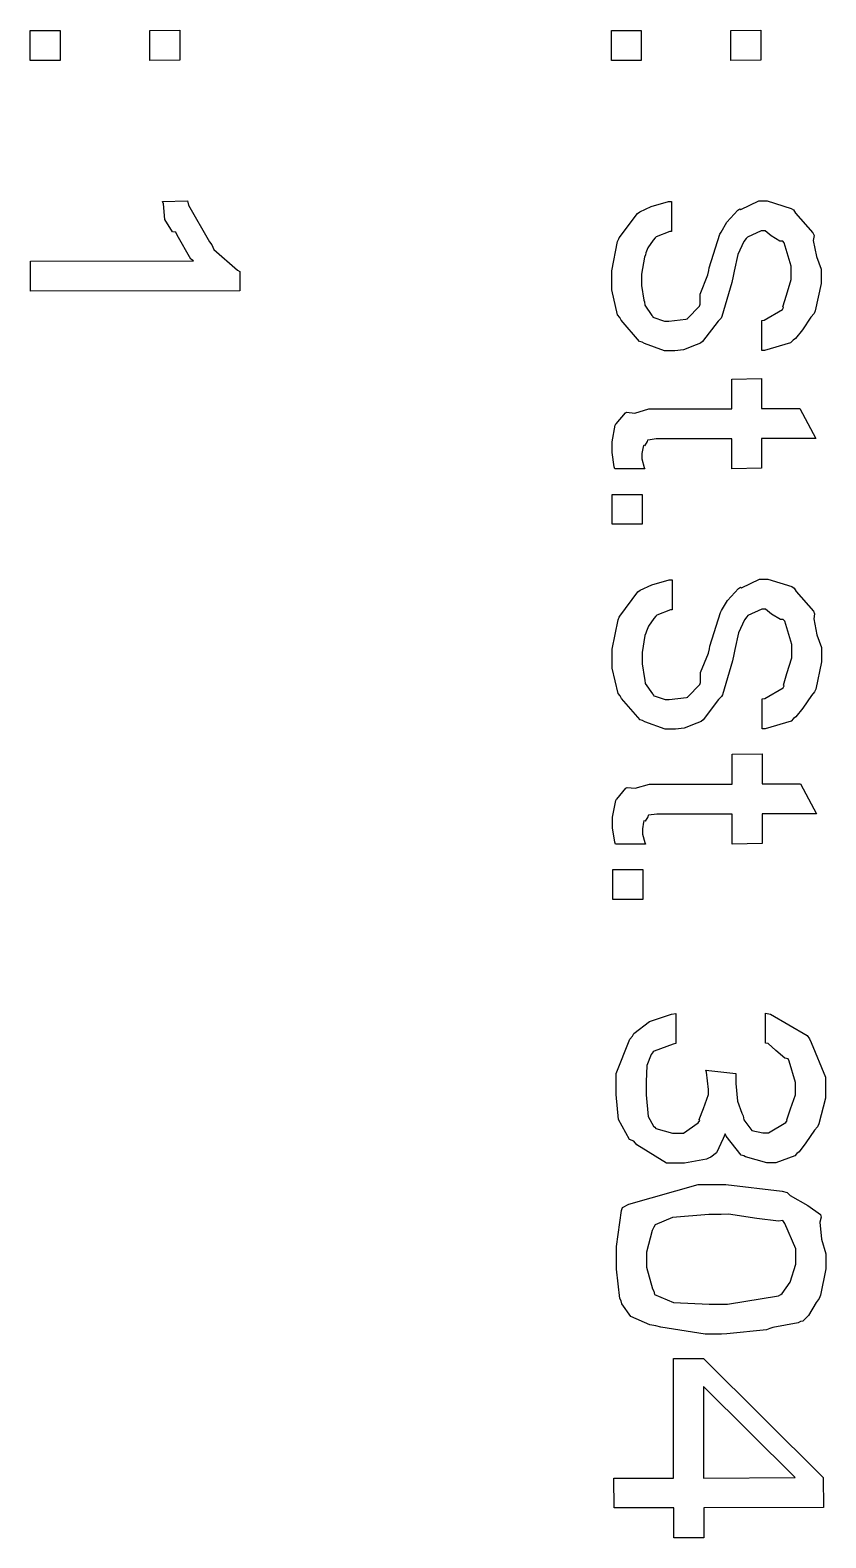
# Model space of a CAD drawing. Extents: x 0.2 to 11.6, y 0.3 to 16.2.
# Drawn here: x 6.992 to 7.361, y 2.429 to 3.13 of the extents above; entities that cross this region are included whole.
import ezdxf

# ---------------------------------------------------------------- set-up
doc = ezdxf.new("R2010")
doc.units = 0
doc.header["$MEASUREMENT"] = 0

msp = doc.modelspace()

# ---------------------------------------------------------------- linework, layer by layer
at = {"color": 0}
for p, q in [((7.0471, 3.12929), (7.06099, 3.1295)), ((7.06099, 3.1295), (7.06099, 3.11561)), ((7.317, 3.12929), (7.33089, 3.1295)), ((7.33089, 3.1295), (7.33089, 3.11561)), ((6.99154, 3.12929), (7.00543, 3.12929)), ((6.99154, 3.1154), (6.99154, 3.12929)), ((6.99154, 3.12929), (6.99154, 3.12929)), ((7.00543, 3.12929), (7.00543, 3.1154)), ((7.0471, 3.1154), (7.0471, 3.12929)), ((7.0471, 3.12929), (7.0471, 3.12929)), ((7.26144, 3.12929), (7.27533, 3.12929)), ((7.26144, 3.1154), (7.26144, 3.12929)), ((7.26144, 3.12929), (7.26144, 3.12929)), ((7.27533, 3.12929), (7.27533, 3.1154)), ((7.317, 3.1154), (7.317, 3.12929)), ((7.317, 3.12929), (7.317, 3.12929)), ((7.00543, 3.1154), (6.99154, 3.1154)), ((7.06099, 3.11561), (7.0471, 3.1154)), ((7.27533, 3.1154), (7.26144, 3.1154)), ((7.33089, 3.11561), (7.317, 3.1154)), ((7.05306, 3.04997), (7.06456, 3.05018)), ((7.05339, 3.04893), (7.05306, 3.04997)), ((7.05404, 3.04161), (7.05339, 3.04893)), ((7.06456, 3.05018), (7.06506, 3.04824)), ((7.06506, 3.04824), (7.07476, 3.03125)), ((7.27463, 3.04519), (7.27989, 3.04758)), ((7.27989, 3.04758), (7.28797, 3.04997)), ((7.28797, 3.04997), (7.28939, 3.04997)), ((7.28939, 3.04997), (7.28939, 3.03608)), ((7.28939, 3.04997), (7.28939, 3.04997)), ((7.31511, 3.04031), (7.32021, 3.0459)), ((7.32021, 3.0459), (7.32107, 3.0465)), ((7.32107, 3.0465), (7.32161, 3.04628)), ((7.32161, 3.04628), (7.32997, 3.05018)), ((7.32997, 3.05018), (7.33279, 3.05018)), ((7.33279, 3.05018), (7.33382, 3.05018)), ((7.33382, 3.05018), (7.345, 3.04676)), ((7.345, 3.04676), (7.34603, 3.04606)), ((7.34603, 3.04606), (7.34694, 3.04454)), ((7.05767, 3.03586), (7.05404, 3.04161)), ((7.26514, 3.0331), (7.27354, 3.04443)), ((7.27354, 3.04443), (7.27463, 3.04519)), ((7.27463, 3.04519), (7.27463, 3.04519)), ((7.31239, 3.03564), (7.31511, 3.04031)), ((7.34694, 3.04454), (7.35504, 3.03543)), ((7.05914, 3.03564), (7.05767, 3.03586)), ((7.05979, 3.03429), (7.05914, 3.03564)), ((7.06614, 3.02322), (7.05979, 3.03429)), ((7.26432, 3.03131), (7.26486, 3.03261)), ((7.26486, 3.03261), (7.26514, 3.0331)), ((7.28093, 3.03196), (7.27843, 3.02849)), ((7.28179, 3.03304), (7.28093, 3.03196)), ((7.28228, 3.03347), (7.28179, 3.03304)), ((7.28863, 3.03597), (7.28228, 3.03347)), ((7.28939, 3.03608), (7.28863, 3.03597)), ((7.30692, 3.0191), (7.3119, 3.03472)), ((7.3119, 3.03472), (7.31239, 3.03564)), ((7.31239, 3.03564), (7.31239, 3.03564)), ((7.32303, 3.03136), (7.32015, 3.02539)), ((7.32411, 3.03282), (7.32303, 3.03136)), ((7.3246, 3.03342), (7.32411, 3.03282)), ((7.33106, 3.03629), (7.3246, 3.03342)), ((7.33192, 3.03629), (7.33106, 3.03629)), ((7.33285, 3.03629), (7.33192, 3.03629)), ((7.33561, 3.03396), (7.33285, 3.03629)), ((7.33968, 3.03157), (7.33561, 3.03396)), ((7.34104, 3.03151), (7.33968, 3.03157)), ((7.34169, 3.03071), (7.34104, 3.03151)), ((7.35504, 3.03543), (7.35558, 3.03413)), ((7.35558, 3.03413), (7.35519, 3.03185)), ((7.35519, 3.03185), (7.35667, 3.02436)), ((7.07476, 3.03125), (7.07585, 3.02979)), ((7.07585, 3.02979), (7.07688, 3.02772)), ((7.07688, 3.02772), (7.08778, 3.01807)), ((7.26161, 3.01779), (7.26432, 3.03131)), ((7.27724, 3.02522), (7.27681, 3.02414)), ((7.27746, 3.02604), (7.27724, 3.02522)), ((7.27843, 3.02849), (7.27746, 3.02604)), ((7.32015, 3.02539), (7.31853, 3.01764)), ((7.34494, 3.01996), (7.34169, 3.03071)), ((7.35667, 3.02436), (7.35883, 3.0185)), ((6.99164, 3.02219), (7.06739, 3.0224)), ((6.99164, 3.00831), (6.99164, 3.02219)), ((7.06739, 3.0224), (7.06614, 3.02322)), ((7.08778, 3.01807), (7.08886, 3.01742)), ((7.08886, 3.01742), (7.08886, 3.00851)), ((7.26161, 3.01286), (7.26161, 3.01779)), ((7.27681, 3.02414), (7.2755, 3.01617)), ((7.30626, 3.01585), (7.30675, 3.01785)), ((7.30675, 3.01785), (7.30692, 3.0191)), ((7.31853, 3.01764), (7.31803, 3.01525)), ((7.34494, 3.01611), (7.34494, 3.01996)), ((7.35883, 3.0185), (7.35883, 3.01654)), ((7.26161, 3.00896), (7.26161, 3.01286)), ((7.2755, 3.01617), (7.2755, 3.01351)), ((7.2755, 3.01351), (7.2755, 3.01096)), ((7.2755, 3.01096), (7.27658, 3.00407)), ((7.30263, 3.00694), (7.30626, 3.01585)), ((7.31743, 3.01232), (7.31282, 2.99658)), ((7.31803, 3.01525), (7.31743, 3.01232)), ((7.34272, 3.0064), (7.34494, 3.01372)), ((7.34494, 3.01372), (7.34494, 3.01611)), ((7.35883, 3.01187), (7.35612, 2.99924)), ((7.35883, 3.01654), (7.35883, 3.01187)), ((7.08886, 3.00851), (6.99164, 3.00831)), ((6.99164, 3.00831), (6.99164, 3.00831)), ((7.26437, 2.99724), (7.26161, 3.00896)), ((7.27658, 3.00407), (7.27681, 3.00331)), ((7.30263, 3.00222), (7.30263, 3.00694)), ((7.34115, 3.00108), (7.34272, 3.0064)), ((7.26531, 2.99615), (7.26437, 2.99724)), ((7.27681, 3.00331), (7.27692, 3.00185)), ((7.27692, 3.00185), (7.28028, 2.99696)), ((7.28028, 2.99696), (7.28071, 2.99658)), ((7.28071, 2.99658), (7.28065, 2.99621)), ((7.29676, 2.99561), (7.30231, 3.00131)), ((7.30231, 3.00131), (7.30263, 3.00222)), ((7.30263, 3.00222), (7.30263, 3.00222)), ((7.31282, 2.99658), (7.31239, 2.99571)), ((7.33242, 2.99479), (7.34093, 2.99983)), ((7.34093, 2.99983), (7.34147, 3.00071)), ((7.34147, 3.00071), (7.34115, 3.00108)), ((7.35558, 2.99789), (7.35411, 2.99625)), ((7.35612, 2.99924), (7.35558, 2.99789)), ((7.26594, 2.9949), (7.26531, 2.99615)), ((7.27458, 2.98497), (7.26594, 2.9949)), ((7.28065, 2.99621), (7.28618, 2.99442)), ((7.28618, 2.99442), (7.28808, 2.99442)), ((7.28808, 2.99442), (7.29611, 2.99533)), ((7.28808, 2.99442), (7.28808, 2.99442)), ((7.29611, 2.99533), (7.29676, 2.9955)), ((7.29676, 2.9955), (7.29676, 2.99561)), ((7.31099, 2.99431), (7.30382, 2.98486)), ((7.31239, 2.99571), (7.31099, 2.99431)), ((7.33128, 2.99463), (7.33242, 2.99479)), ((7.33128, 2.98074), (7.33128, 2.99463)), ((7.35015, 2.9904), (7.3469, 2.98628)), ((7.35411, 2.99625), (7.35015, 2.9904)), ((7.27572, 2.98465), (7.27458, 2.98497)), ((7.27681, 2.984), (7.27572, 2.98465)), ((7.28614, 2.98053), (7.27681, 2.984)), ((7.30089, 2.9834), (7.29497, 2.98101)), ((7.30285, 2.98421), (7.30089, 2.9834)), ((7.30382, 2.98486), (7.30285, 2.98421)), ((7.34467, 2.98438), (7.33262, 2.98079)), ((7.34581, 2.98551), (7.34467, 2.98438)), ((7.3469, 2.98628), (7.34581, 2.98551)), ((7.28961, 2.98053), (7.28614, 2.98053)), ((7.2909, 2.98053), (7.28961, 2.98053)), ((7.29497, 2.98101), (7.2909, 2.98053)), ((7.33262, 2.98079), (7.33128, 2.98074)), ((7.31733, 2.9675), (7.33122, 2.96772)), ((7.31733, 2.95361), (7.31733, 2.9675)), ((7.33122, 2.96772), (7.33122, 2.95383)), ((7.26367, 2.94672), (7.26796, 2.95182)), ((7.26796, 2.95182), (7.2685, 2.9521)), ((7.2685, 2.9521), (7.2685, 2.9521)), ((7.2685, 2.9521), (7.27229, 2.95171)), ((7.27229, 2.95171), (7.27886, 2.95361)), ((7.27886, 2.95361), (7.28108, 2.95361)), ((7.28108, 2.95361), (7.31733, 2.95361)), ((7.33122, 2.95383), (7.34901, 2.95383)), ((7.34901, 2.95383), (7.35639, 2.93994)), ((7.26178, 2.93838), (7.26318, 2.94601)), ((7.26318, 2.94601), (7.26351, 2.94667)), ((7.26351, 2.94667), (7.26367, 2.94672)), ((7.26178, 2.9356), (7.26178, 2.93838)), ((7.26178, 2.93343), (7.26178, 2.9356)), ((7.26275, 2.92676), (7.26178, 2.93343)), ((7.27615, 2.93604), (7.27567, 2.93294)), ((7.27632, 2.93668), (7.27615, 2.93604)), ((7.27686, 2.93642), (7.27632, 2.93668)), ((7.27632, 2.93668), (7.27632, 2.93668)), ((7.27806, 2.93842), (7.27686, 2.93642)), ((7.27826, 2.93907), (7.27806, 2.93842)), ((7.27849, 2.93918), (7.27826, 2.93907)), ((7.28233, 2.93972), (7.27849, 2.93918)), ((7.28369, 2.93972), (7.28233, 2.93972)), ((7.31733, 2.93972), (7.28369, 2.93972)), ((7.31733, 2.92583), (7.31733, 2.93972)), ((7.35639, 2.93994), (7.33122, 2.93994)), ((7.33122, 2.93994), (7.33122, 2.92606)), ((7.26307, 2.92583), (7.26275, 2.92676)), ((7.27567, 2.93294), (7.27567, 2.93192)), ((7.27567, 2.93192), (7.27567, 2.93039)), ((7.27567, 2.93039), (7.27675, 2.92649)), ((7.27675, 2.92649), (7.27696, 2.92583)), ((7.27696, 2.92583), (7.26307, 2.92583)), ((7.27696, 2.92583), (7.27696, 2.92583)), ((7.33122, 2.92606), (7.31733, 2.92583)), ((7.26183, 2.91396), (7.27572, 2.91396)), ((7.26183, 2.90007), (7.26183, 2.91396)), ((7.26183, 2.91396), (7.26183, 2.91396)), ((7.27572, 2.91396), (7.27572, 2.90007)), ((7.27572, 2.90007), (7.26183, 2.90007)), ((7.2749, 2.86953), (7.28017, 2.8719)), ((7.28017, 2.8719), (7.28825, 2.87429)), ((7.28825, 2.87429), (7.28965, 2.87429)), ((7.28965, 2.87429), (7.28965, 2.8604)), ((7.28965, 2.87429), (7.28965, 2.87429)), ((7.32047, 2.87022), (7.32135, 2.87082)), ((7.32135, 2.87082), (7.32189, 2.87061)), ((7.32189, 2.87061), (7.33024, 2.87451)), ((7.33024, 2.87451), (7.33306, 2.87451)), ((7.33306, 2.87451), (7.3341, 2.87451)), ((7.3341, 2.87451), (7.34526, 2.8711)), ((7.34526, 2.8711), (7.34631, 2.87039)), ((7.34631, 2.87039), (7.34722, 2.86888)), ((7.2654, 2.85742), (7.27382, 2.86876)), ((7.27382, 2.86876), (7.2749, 2.86953)), ((7.2749, 2.86953), (7.2749, 2.86953)), ((7.31267, 2.85997), (7.31537, 2.86464)), ((7.31537, 2.86464), (7.32047, 2.87022)), ((7.34722, 2.86888), (7.35531, 2.85975)), ((7.2646, 2.85562), (7.26514, 2.85693)), ((7.26514, 2.85693), (7.2654, 2.85742)), ((7.28207, 2.85736), (7.28119, 2.85628)), ((7.28256, 2.85781), (7.28207, 2.85736)), ((7.2889, 2.86029), (7.28256, 2.85781)), ((7.28965, 2.8604), (7.2889, 2.86029)), ((7.30718, 2.84343), (7.31218, 2.85906)), ((7.31218, 2.85906), (7.31267, 2.85997)), ((7.31267, 2.85997), (7.31267, 2.85997)), ((7.32437, 2.85715), (7.32329, 2.85568)), ((7.32487, 2.85775), (7.32437, 2.85715)), ((7.33133, 2.86062), (7.32487, 2.85775)), ((7.33219, 2.86062), (7.33133, 2.86062)), ((7.33311, 2.86062), (7.33219, 2.86062)), ((7.33589, 2.85829), (7.33311, 2.86062)), ((7.33996, 2.8559), (7.33589, 2.85829)), ((7.35531, 2.85975), (7.35585, 2.85846)), ((7.35585, 2.85846), (7.35547, 2.85617)), ((7.26187, 2.84212), (7.2646, 2.85562)), ((7.2775, 2.84956), (7.27707, 2.84847)), ((7.27772, 2.85038), (7.2775, 2.84956)), ((7.27869, 2.85281), (7.27772, 2.85038)), ((7.28119, 2.85628), (7.27869, 2.85281)), ((7.32042, 2.84972), (7.31879, 2.84196)), ((7.32329, 2.85568), (7.32042, 2.84972)), ((7.34131, 2.85585), (7.33996, 2.8559)), ((7.34196, 2.85504), (7.34131, 2.85585)), ((7.34521, 2.84429), (7.34196, 2.85504)), ((7.35547, 2.85617), (7.35693, 2.84868)), ((7.27707, 2.84847), (7.27576, 2.8405)), ((7.30701, 2.84218), (7.30718, 2.84343)), ((7.34521, 2.84044), (7.34521, 2.84429)), ((7.35693, 2.84868), (7.3591, 2.84283)), ((7.3591, 2.84283), (7.3591, 2.84088)), ((7.26187, 2.83718), (7.26187, 2.84212)), ((7.26187, 2.83328), (7.26187, 2.83718)), ((7.27576, 2.8405), (7.27578, 2.83783)), ((7.27578, 2.83783), (7.27576, 2.83529)), ((7.3029, 2.83128), (7.30653, 2.84017)), ((7.30653, 2.84017), (7.30701, 2.84218)), ((7.31771, 2.83664), (7.3131, 2.8209)), ((7.31831, 2.83957), (7.31771, 2.83664)), ((7.31879, 2.84196), (7.31831, 2.83957)), ((7.34299, 2.83074), (7.34521, 2.83806)), ((7.34521, 2.83806), (7.34521, 2.84044)), ((7.3591, 2.83621), (7.35639, 2.82357)), ((7.3591, 2.84088), (7.3591, 2.83621)), ((7.26465, 2.82156), (7.26187, 2.83328)), ((7.27576, 2.83529), (7.27686, 2.8284)), ((7.27686, 2.8284), (7.27707, 2.82764)), ((7.3029, 2.82656), (7.3029, 2.83128)), ((7.34142, 2.82542), (7.34299, 2.83074)), ((7.26557, 2.82047), (7.26465, 2.82156)), ((7.27707, 2.82764), (7.27718, 2.82617)), ((7.27718, 2.82617), (7.28054, 2.82129)), ((7.29704, 2.81993), (7.30257, 2.82563)), ((7.30257, 2.82563), (7.3029, 2.82656)), ((7.3029, 2.82656), (7.3029, 2.82656)), ((7.33268, 2.81913), (7.34119, 2.82417)), ((7.34119, 2.82417), (7.34174, 2.82503)), ((7.34174, 2.82503), (7.34142, 2.82542)), ((7.35585, 2.82221), (7.35439, 2.82058)), ((7.35639, 2.82357), (7.35585, 2.82221)), ((7.26622, 2.81922), (7.26557, 2.82047)), ((7.27485, 2.80929), (7.26622, 2.81922)), ((7.28054, 2.82129), (7.28097, 2.8209)), ((7.28097, 2.8209), (7.28093, 2.82053)), ((7.28093, 2.82053), (7.28646, 2.81874)), ((7.28646, 2.81874), (7.28836, 2.81874)), ((7.28836, 2.81874), (7.29639, 2.81967)), ((7.28836, 2.81874), (7.28836, 2.81874)), ((7.29639, 2.81967), (7.29704, 2.81982)), ((7.29704, 2.81982), (7.29704, 2.81993)), ((7.31125, 2.81862), (7.3041, 2.80919)), ((7.31267, 2.82004), (7.31125, 2.81862)), ((7.3131, 2.8209), (7.31267, 2.82004)), ((7.33154, 2.81896), (7.33268, 2.81913)), ((7.33154, 2.80507), (7.33154, 2.81896)), ((7.35042, 2.81472), (7.34717, 2.8106)), ((7.35439, 2.82058), (7.35042, 2.81472)), ((7.27599, 2.80897), (7.27485, 2.80929)), ((7.27707, 2.80832), (7.27599, 2.80897)), ((7.2864, 2.80485), (7.27707, 2.80832)), ((7.30117, 2.80772), (7.29525, 2.80533)), ((7.30311, 2.80854), (7.30117, 2.80772)), ((7.3041, 2.80919), (7.30311, 2.80854)), ((7.34494, 2.80871), (7.3329, 2.80512)), ((7.34608, 2.80985), (7.34494, 2.80871)), ((7.34717, 2.8106), (7.34608, 2.80985)), ((7.28987, 2.80485), (7.2864, 2.80485)), ((7.29118, 2.80485), (7.28987, 2.80485)), ((7.29525, 2.80533), (7.29118, 2.80485)), ((7.3329, 2.80512), (7.33154, 2.80507)), ((7.3176, 2.79324), (7.33149, 2.79346)), ((7.33149, 2.79346), (7.33149, 2.77957)), ((7.3176, 2.77935), (7.3176, 2.79324)), ((7.27257, 2.77746), (7.27914, 2.77935)), ((7.27914, 2.77935), (7.28136, 2.77935)), ((7.28136, 2.77935), (7.3176, 2.77935)), ((7.33149, 2.77957), (7.34928, 2.77957)), ((7.34928, 2.77957), (7.35667, 2.76568)), ((7.26346, 2.77175), (7.26378, 2.7724)), ((7.26378, 2.7724), (7.26394, 2.77246)), ((7.26394, 2.77246), (7.26822, 2.77756)), ((7.26822, 2.77756), (7.26878, 2.77783)), ((7.26878, 2.77783), (7.26878, 2.77783)), ((7.26878, 2.77783), (7.27257, 2.77746)), ((7.26204, 2.76411), (7.26346, 2.77175)), ((7.28261, 2.76546), (7.27875, 2.76492)), ((7.28396, 2.76546), (7.28261, 2.76546)), ((7.3176, 2.76546), (7.28396, 2.76546)), ((7.3176, 2.75157), (7.3176, 2.76546)), ((7.35667, 2.76568), (7.33149, 2.76568)), ((7.33149, 2.76568), (7.33149, 2.75179)), ((7.26204, 2.76133), (7.26204, 2.76411)), ((7.26204, 2.75917), (7.26204, 2.76133)), ((7.26301, 2.7525), (7.26204, 2.75917)), ((7.27642, 2.76178), (7.27593, 2.75868)), ((7.27593, 2.75868), (7.27593, 2.75765)), ((7.27658, 2.76243), (7.27642, 2.76178)), ((7.27713, 2.76215), (7.27658, 2.76243)), ((7.27658, 2.76243), (7.27658, 2.76243)), ((7.27832, 2.76417), (7.27713, 2.76215)), ((7.27854, 2.76481), (7.27832, 2.76417)), ((7.27875, 2.76492), (7.27854, 2.76481)), ((7.26335, 2.75157), (7.26301, 2.7525)), ((7.27724, 2.75157), (7.26335, 2.75157)), ((7.27593, 2.75765), (7.27593, 2.75612)), ((7.27593, 2.75612), (7.27701, 2.75222)), ((7.27701, 2.75222), (7.27724, 2.75157)), ((7.27724, 2.75157), (7.27724, 2.75157)), ((7.33149, 2.75179), (7.3176, 2.75157)), ((7.26215, 2.73969), (7.27604, 2.73969)), ((7.26215, 2.72581), (7.26215, 2.73969)), ((7.26215, 2.73969), (7.26215, 2.73969)), ((7.27604, 2.73969), (7.27604, 2.72581)), ((7.27604, 2.72581), (7.26215, 2.72581)), ((7.27192, 2.66368), (7.27924, 2.66922)), ((7.27924, 2.66922), (7.28939, 2.67264)), ((7.28939, 2.67264), (7.29144, 2.67285)), ((7.29144, 2.67285), (7.29144, 2.65896)), ((7.29144, 2.67285), (7.29144, 2.67285)), ((7.33311, 2.65918), (7.33311, 2.67307)), ((7.33311, 2.67307), (7.33529, 2.67264)), ((7.33529, 2.67264), (7.35232, 2.66271)), ((7.26367, 2.64501), (7.26997, 2.66092)), ((7.26997, 2.66092), (7.27126, 2.66243)), ((7.27126, 2.66243), (7.27192, 2.66368)), ((7.35232, 2.66271), (7.35351, 2.66114)), ((7.35351, 2.66114), (7.35417, 2.6594)), ((7.28, 2.65392), (7.27794, 2.64876)), ((7.28082, 2.65506), (7.28, 2.65392)), ((7.28136, 2.65539), (7.28082, 2.65506)), ((7.29021, 2.65864), (7.28136, 2.65539)), ((7.29144, 2.65896), (7.29021, 2.65864)), ((7.33425, 2.6589), (7.33311, 2.65918)), ((7.33783, 2.65565), (7.33425, 2.6589)), ((7.34207, 2.65218), (7.33783, 2.65565)), ((7.35417, 2.6594), (7.36089, 2.64328)), ((7.27794, 2.64876), (7.27756, 2.64111)), ((7.30556, 2.64572), (7.30533, 2.6466)), ((7.30533, 2.6466), (7.31922, 2.64507)), ((7.34353, 2.65181), (7.34207, 2.65218)), ((7.34407, 2.65082), (7.34353, 2.65181)), ((7.347, 2.6409), (7.34407, 2.65082)), ((7.26367, 2.63921), (7.26367, 2.64501)), ((7.27756, 2.64111), (7.27756, 2.63857)), ((7.30653, 2.63758), (7.30556, 2.64572)), ((7.31922, 2.64507), (7.31922, 2.64458)), ((7.31922, 2.64458), (7.31922, 2.6435)), ((7.31922, 2.6435), (7.31922, 2.64312)), ((7.31922, 2.64312), (7.31922, 2.6404)), ((7.31922, 2.6404), (7.32004, 2.63222)), ((7.347, 2.63726), (7.347, 2.6409)), ((7.36089, 2.64328), (7.36089, 2.63792)), ((7.26367, 2.63536), (7.26367, 2.63921)), ((7.26471, 2.62375), (7.26367, 2.63536)), ((7.27756, 2.63857), (7.27756, 2.63519)), ((7.27756, 2.63519), (7.27854, 2.62511)), ((7.30419, 2.62885), (7.30664, 2.63536)), ((7.30664, 2.63747), (7.30653, 2.63758)), ((7.30664, 2.63536), (7.30664, 2.63747)), ((7.34472, 2.62869), (7.347, 2.63514)), ((7.347, 2.63514), (7.347, 2.63726)), ((7.36089, 2.63351), (7.35781, 2.62169)), ((7.36089, 2.63792), (7.36089, 2.63351)), ((7.30225, 2.62364), (7.30419, 2.62885)), ((7.32004, 2.63222), (7.3221, 2.62663)), ((7.3221, 2.62663), (7.32269, 2.62532)), ((7.32269, 2.62532), (7.32292, 2.62354)), ((7.34289, 2.62358), (7.34472, 2.62869)), ((7.26986, 2.61442), (7.26471, 2.62375)), ((7.27854, 2.62511), (7.28097, 2.62056)), ((7.28097, 2.62056), (7.28168, 2.62011)), ((7.28168, 2.62011), (7.28207, 2.61942)), ((7.28207, 2.61942), (7.28987, 2.61729)), ((7.29503, 2.61729), (7.30182, 2.62218)), ((7.30182, 2.62218), (7.30251, 2.62315)), ((7.30251, 2.62315), (7.30225, 2.62364)), ((7.32292, 2.62354), (7.32667, 2.61849)), ((7.32667, 2.61849), (7.33182, 2.61751)), ((7.33447, 2.61751), (7.34244, 2.62224)), ((7.34244, 2.62224), (7.3431, 2.62315)), ((7.3431, 2.62315), (7.34289, 2.62358)), ((7.35574, 2.61871), (7.35178, 2.61279)), ((7.35721, 2.62033), (7.35574, 2.61871)), ((7.35781, 2.62169), (7.35721, 2.62033)), ((7.27192, 2.61361), (7.26986, 2.61442)), ((7.27333, 2.61193), (7.27192, 2.61361)), ((7.28706, 2.6034), (7.27333, 2.61193)), ((7.28987, 2.61729), (7.29254, 2.61729)), ((7.29254, 2.61729), (7.29503, 2.61729)), ((7.31332, 2.61486), (7.31033, 2.60813)), ((7.31424, 2.61708), (7.31332, 2.61486)), ((7.31478, 2.61594), (7.31424, 2.61708)), ((7.32172, 2.60715), (7.31478, 2.61594)), ((7.33182, 2.61751), (7.33356, 2.61751)), ((7.33356, 2.61751), (7.33447, 2.61751)), ((7.35178, 2.61279), (7.34864, 2.60867)), ((7.30556, 2.60519), (7.29546, 2.6034)), ((7.30664, 2.60579), (7.30556, 2.60519)), ((7.30761, 2.60622), (7.30664, 2.60579)), ((7.31033, 2.60813), (7.30761, 2.60622)), ((7.32292, 2.60688), (7.32172, 2.60715)), ((7.32379, 2.60633), (7.32292, 2.60688)), ((7.33361, 2.60362), (7.32379, 2.60633)), ((7.34662, 2.60688), (7.33778, 2.60362)), ((7.34765, 2.60796), (7.34662, 2.60688)), ((7.34864, 2.60867), (7.34765, 2.60796)), ((7.2921, 2.6034), (7.28706, 2.6034)), ((7.29546, 2.6034), (7.2921, 2.6034)), ((7.33485, 2.60362), (7.33361, 2.60362)), ((7.33778, 2.60362), (7.33485, 2.60362)), ((7.26953, 2.58436), (7.30171, 2.59349)), ((7.30171, 2.59349), (7.31244, 2.59347)), ((7.31244, 2.59347), (7.31467, 2.59353)), ((7.31244, 2.59347), (7.31244, 2.59347)), ((7.31467, 2.59353), (7.34076, 2.59044)), ((7.34076, 2.59044), (7.34304, 2.58979)), ((7.26665, 2.58285), (7.26953, 2.58436)), ((7.34304, 2.58979), (7.34451, 2.58832)), ((7.34451, 2.58832), (7.35269, 2.58371)), ((7.35269, 2.58371), (7.35856, 2.5796)), ((7.26383, 2.56478), (7.26617, 2.58143)), ((7.26617, 2.58143), (7.26665, 2.58285)), ((7.28982, 2.57813), (7.28174, 2.57471)), ((7.30675, 2.57958), (7.28982, 2.57813)), ((7.31244, 2.57958), (7.30675, 2.57958)), ((7.31592, 2.57964), (7.31244, 2.57958)), ((7.31244, 2.57958), (7.31244, 2.57958)), ((7.32904, 2.57764), (7.31592, 2.57964)), ((7.33914, 2.57639), (7.32904, 2.57764)), ((7.3411, 2.57676), (7.33914, 2.57639)), ((7.34207, 2.57531), (7.3411, 2.57676)), ((7.35889, 2.57829), (7.35824, 2.57601)), ((7.35856, 2.5796), (7.35889, 2.57829)), ((7.28033, 2.57206), (7.27772, 2.56213)), ((7.28119, 2.57374), (7.28033, 2.57206)), ((7.28174, 2.57471), (7.28119, 2.57374)), ((7.34717, 2.56358), (7.34207, 2.57531)), ((7.35824, 2.57601), (7.359, 2.56814)), ((7.26383, 2.55876), (7.26383, 2.56478)), ((7.34717, 2.55919), (7.34717, 2.56358)), ((7.359, 2.56814), (7.36106, 2.56131)), ((7.26383, 2.55425), (7.26383, 2.55876)), ((7.27772, 2.56213), (7.27772, 2.55876)), ((7.27772, 2.55876), (7.27772, 2.55507)), ((7.34451, 2.54818), (7.34717, 2.55647)), ((7.34717, 2.55647), (7.34717, 2.55919)), ((7.36106, 2.56131), (7.36106, 2.55897)), ((7.36106, 2.55897), (7.36106, 2.55436)), ((7.26546, 2.54058), (7.26383, 2.55425)), ((7.27772, 2.55507), (7.2806, 2.54497)), ((7.36106, 2.55436), (7.3585, 2.54215)), ((7.2806, 2.54497), (7.28119, 2.544)), ((7.28119, 2.544), (7.28147, 2.54249)), ((7.28147, 2.54249), (7.29025, 2.53868)), ((7.31537, 2.53797), (7.33908, 2.54178)), ((7.33908, 2.54178), (7.34022, 2.54249)), ((7.34022, 2.54249), (7.34076, 2.54281)), ((7.34076, 2.54281), (7.34451, 2.54818)), ((7.3585, 2.54215), (7.35801, 2.54053)), ((7.266, 2.53944), (7.26546, 2.54058)), ((7.26633, 2.53814), (7.266, 2.53944)), ((7.2705, 2.53222), (7.26633, 2.53814)), ((7.29025, 2.53868), (7.30686, 2.53793)), ((7.30686, 2.53793), (7.31244, 2.53793)), ((7.31244, 2.53793), (7.31537, 2.53797)), ((7.35661, 2.53868), (7.35303, 2.53261)), ((7.35801, 2.54053), (7.35661, 2.53868)), ((7.27935, 2.52826), (7.2705, 2.53222)), ((7.28207, 2.52794), (7.27935, 2.52826)), ((7.28435, 2.52729), (7.28207, 2.52794)), ((7.30501, 2.52403), (7.28435, 2.52729)), ((7.34814, 2.52929), (7.33643, 2.52707)), ((7.34933, 2.52989), (7.34814, 2.52929)), ((7.35032, 2.53), (7.34933, 2.52989)), ((7.35303, 2.53261), (7.35032, 2.53)), ((7.31267, 2.52404), (7.30501, 2.52403)), ((7.315, 2.52408), (7.31267, 2.52404)), ((7.3335, 2.52604), (7.315, 2.52408)), ((7.33501, 2.52664), (7.3335, 2.52604)), ((7.33643, 2.52707), (7.33501, 2.52664)), ((7.29031, 2.45719), (7.29031, 2.51275)), ((7.29031, 2.51275), (7.30419, 2.51275)), ((7.30419, 2.51275), (7.35975, 2.45742)), ((7.34674, 2.45742), (7.30419, 2.49972)), ((7.30419, 2.49972), (7.30419, 2.45719)), ((7.30419, 2.45719), (7.34674, 2.45742)), ((7.35975, 2.45742), (7.35997, 2.44353)), ((7.26253, 2.45719), (7.29031, 2.45719)), ((7.26275, 2.44331), (7.26253, 2.45719)), ((7.26253, 2.45719), (7.26253, 2.45719)), ((7.30419, 2.45719), (7.30419, 2.45719)), ((7.29053, 2.44331), (7.26275, 2.44331)), ((7.29053, 2.42942), (7.29053, 2.44331)), ((7.35997, 2.44353), (7.30442, 2.44331)), ((7.30442, 2.44331), (7.30442, 2.42942)), ((7.30442, 2.42942), (7.29053, 2.42942))]:
    msp.add_line(p, q, dxfattribs=at)

doc.saveas('drawing.dxf')
